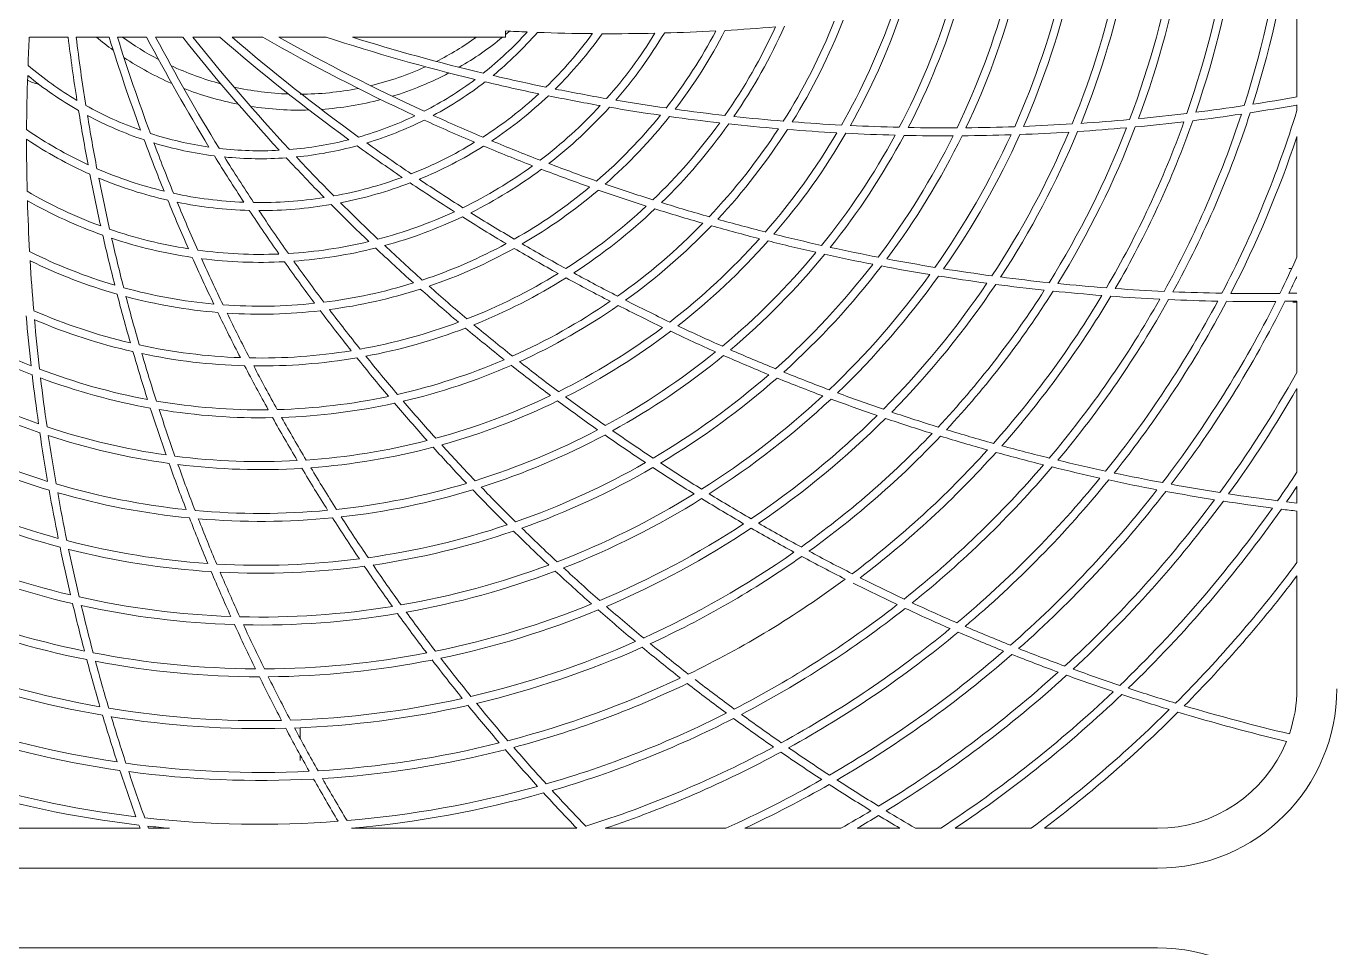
# Model space of a CAD drawing. Header units: millimetres. Extents: x -5096 to 255006, y -2833 to 77941.
# Drawn here: x 61779.4 to 62230.7, y 33199.1 to 33516.6 of the extents above; entities that cross this region are included whole.
import ezdxf

# ---------------------------------------------------------------- set-up
doc = ezdxf.new("R2010")
doc.units = ezdxf.units.MM
doc.layers.add('图框', color=7, linetype='Continuous', lineweight=0)

# ---------------------------------------------------------------- blocks, each defined once
blk = doc.blocks.new('A$C263F1397')
at = {"layer": '图框', "color": 7, "linetype": 'Continuous'}
for p, q in [((2.2588, 3.7033), (2.2588, 3.5181)), ((1.0259, 3.578), (0.987, 3.578)), ((1.0671, 3.578), (1.034, 3.578)), ((1.1047, 3.578), (1.0755, 3.578)), ((1.1408, 3.578), (1.1137, 3.578)), ((1.1781, 3.578), (1.151, 3.578)), ((1.2212, 3.578), (1.1904, 3.578)), ((1.2849, 3.578), (1.2374, 3.578)), ((1.4648, 3.578), (1.3112, 3.578)), ((1.4648, 3.5842), (1.4648, 3.578)), ((1.0833, 3.5568), (1.0824, 3.5564)), ((2.2588, 3.51), (2.2588, 3.5044)), ((2.2588, 3.4782), (2.2588, 3.3571)), ((2.2508, 3.346), (2.2538, 3.346)), ((2.2541, 3.328), (2.2547, 3.328)), ((2.2588, 3.336), (2.2579, 3.336)), ((2.2548, 3.312), (2.2588, 3.312)), ((2.2588, 3.3131), (2.2588, 3.2416)), ((2.2588, 3.2254), (2.2588, 3.1414)), ((2.2588, 3.168), (2.2587, 3.168)), ((2.2588, 3.16), (2.2587, 3.16)), ((2.2588, 3.127), (2.2588, 3.1104)), ((2.2588, 3.1024), (2.2588, 3.0507)), ((2.2588, 3.0374), (2.2588, 2.924)), ((1.2588, 2.8849), (1.2588, 2.8741)), ((1.2588, 2.8573), (1.2588, 2.852)), ((1.0981, 2.784), (0.9129, 2.784)), ((1.1275, 2.784), (1.1066, 2.784)), ((1.5362, 2.784), (1.3102, 2.784)), ((1.6857, 2.784), (1.5647, 2.784)), ((1.8013, 2.784), (1.7049, 2.784)), ((1.8604, 2.784), (1.8175, 2.784)), ((1.9014, 2.784), (1.8762, 2.784)), ((1.9921, 2.784), (1.9159, 2.784)), ((2.1188, 2.784), (2.0055, 2.784)), ((0.3188, 2.744), (2.1188, 2.744)), ((2.1188, 2.664), (0.3188, 2.664))]:
    blk.add_line(p, q, dxfattribs=at)
for centre, radius, start, end in [((1.2188, 3.824), 1.036, 342.3187, 353.0745), ((1.2188, 3.824), 1.044, 342.5363, 353.2957), ((1.2188, 3.824), 0.992, 341.0972, 351.8319), ((1.2188, 3.824), 0.984, 340.8703, 351.601), ((1.2188, 3.824), 0.932, 339.3553, 350.0575), ((1.2188, 3.824), 0.94, 339.5932, 350.3), ((1.2188, 3.824), 0.88, 337.7604, 348.4305), ((1.2188, 3.824), 0.888, 338.0116, 348.6869), ((1.2188, 3.824), 0.828, 336.0695, 346.7028), ((1.2188, 3.824), 0.836, 336.3366, 346.976), ((1.2188, 3.824), 0.776, 334.2614, 344.8525), ((1.2188, 3.824), 0.784, 334.5482, 345.1462), ((1.2188, 3.824), 0.724, 332.3088, 342.8507), ((1.2188, 3.824), 0.732, 332.62, 343.1699), ((1.2188, 3.824), 0.62, 327.8122, 338.2261), ((1.2188, 3.824), 0.628, 328.1933, 338.6188), ((1.2188, 3.824), 0.672, 330.1756, 340.6592), ((1.2188, 3.824), 0.68, 330.5174, 341.0107), ((2.9842, 3.4729), 2, 176.9859, 177.7985), ((3.0188, 3.824), 2.008, 187.037, 188.8641), ((3.0188, 3.824), 2, 187.0653, 189.0485), ((1.258, 3.8248), 0.32, 230.4663, 234.2761), ((2.9842, 4.1752), 2.008, 197.301, 200.1141), ((2.9842, 4.1752), 2, 197.3724, 200.2985), ((1.258, 3.8248), 0.304, 234.2763, 242.2755), ((2.8818, 4.5129), 2.008, 207.746, 211.3641), ((2.8818, 4.5129), 2, 207.8667, 211.5485), ((2.7155, 4.8241), 2.008, 218.3549, 222.6141), ((2.7155, 4.8241), 2, 218.5366, 222.7985), ((2.4916, 5.0968), 2.008, 229.1453, 233.8641), ((2.4916, 5.0968), 2, 229.4114, 234.0485), ((2.2188, 5.3207), 2.008, 240.2099, 245.1141), ((2.2188, 5.3207), 2, 240.6132, 245.2985), ((1.9076, 5.487), 2.008, 251.9319, 256.3641), ((1.9076, 5.487), 2, 252.6484, 256.5485), ((1.258, 3.8248), 0.304, 296.889, 305.7237), ((1.258, 3.8248), 0.32, 300.0428, 309.5337), ((1.2188, 3.824), 0.36, 308.3945, 318.0088), ((1.2188, 3.824), 0.368, 309.3716, 319.0372), ((1.57, 5.5895), 2.008, 266.9979, 267.6141), ((1.258, 3.8248), 0.32, 310.2595, 311.1838), ((1.57, 5.5895), 2.008, 267.9088, 269.4837), ((1.2188, 3.824), 0.412, 314.0492, 323.942), ((1.2188, 3.824), 0.42, 314.7955, 324.7219), ((1.5126, 3.5703), 0.04, 14.9756, 16.3528), ((1.57, 5.5895), 2.008, 269.7634, 271.2749), ((1.2188, 3.824), 0.464, 318.4683, 328.5507), ((1.2188, 3.824), 0.472, 319.0693, 329.1757), ((1.57, 5.5895), 2.008, 271.5457, 273.0183), ((1.2188, 3.824), 0.516, 322.0857, 332.3072), ((1.2188, 3.824), 0.524, 322.5884, 332.8282), ((1.2188, 3.824), 0.568, 325.1492, 335.4778), ((1.57, 5.5895), 2.008, 273.2834, 274.7307), ((1.2188, 3.824), 0.576, 325.582, 335.9249), ((1.258, 3.8248), 0.32, 236.6233, 246.3967), ((2.9842, 3.4729), 2, 178.0888, 179.6435), ((1.2188, 3.824), 0.368, 230.6234, 240.2872), ((1.2188, 3.824), 0.36, 229.6445, 239.2588), ((1.258, 3.8248), 0.304, 244.907, 254.9284), ((1.258, 3.8248), 0.304, 283.5827, 294.5768), ((1.258, 3.8248), 0.32, 286.9249, 297.9535), ((1.9076, 5.487), 2, 256.8386, 258.3935), ((1.0035, 3.5703), 0.04, 242.8186, 259.7114), ((1.258, 3.8248), 0.32, 248.7153, 258.904), ((1.258, 3.8248), 0.304, 257.4952, 267.9319), ((1.258, 3.8248), 0.304, 270.1508, 281.183), ((1.2188, 3.824), 0.36, 297.1445, 306.7588), ((1.2188, 3.824), 0.368, 298.1216, 307.7872), ((1.9076, 5.487), 2.008, 256.6588, 258.2337), ((1.9076, 5.487), 2, 258.6703, 260.169), ((1.258, 3.8248), 0.32, 273.9412, 284.771), ((1.2188, 3.824), 0.412, 302.7992, 312.692), ((1.2188, 3.824), 0.42, 303.5455, 313.4719), ((1.9076, 5.487), 2.008, 258.5134, 260.0249), ((1.9076, 5.487), 2, 260.4379, 261.9018), ((1.9076, 5.487), 2, 278.8312, 280.1127), ((3.0188, 3.824), 2.008, 189.1588, 190.7337), ((1.2188, 3.824), 0.36, 240.8945, 250.5088), ((1.2188, 3.824), 0.368, 241.8735, 251.5372), ((3.0188, 3.824), 2, 189.3388, 190.8935), ((1.258, 3.8248), 0.32, 261.1775, 271.7243), ((1.2188, 3.824), 0.36, 285.8945, 295.5088), ((2.2188, 5.3207), 2, 245.5886, 247.1435), ((1.2188, 3.824), 0.464, 307.2183, 317.3007), ((1.2188, 3.824), 0.472, 307.8193, 317.9257), ((1.2188, 3.824), 0.516, 310.8357, 321.0571), ((1.2188, 3.824), 0.524, 311.3384, 321.5782), ((1.9076, 5.487), 2.008, 260.2957, 261.7683), ((1.9076, 5.487), 2.008, 262.0334, 263.4807), ((1.9076, 5.487), 2, 262.1656, 263.6067), ((1.9076, 5.487), 2, 263.8672, 265.293), ((1.9076, 5.487), 2, 275.5139, 276.9161), ((1.2188, 3.824), 1.036, 331.0687, 341.8245), ((1.2188, 3.824), 1.044, 331.2863, 342.0457), ((1.9076, 5.487), 2.008, 277.0583, 278.4619), ((1.9076, 5.487), 2, 277.1713, 278.5756), ((1.2188, 3.824), 1.088, 332.4608, 342.9174), ((1.9076, 5.487), 2.008, 278.7173, 280.072), ((1.2188, 3.824), 0.412, 235.2992, 245.192), ((1.2188, 3.824), 0.368, 286.8716, 296.5372), ((2.2188, 5.3207), 2.008, 245.4088, 246.9837), ((1.2188, 3.824), 0.568, 313.8992, 324.2277), ((1.2188, 3.824), 0.576, 314.332, 324.6749), ((1.2188, 3.824), 0.62, 316.5622, 326.976), ((1.2188, 3.824), 0.628, 316.9433, 327.3688), ((1.9076, 5.487), 2.008, 263.7421, 265.1722), ((1.9076, 5.487), 2.008, 265.4311, 266.8495), ((1.9076, 5.487), 2, 265.5512, 266.9667), ((1.9076, 5.487), 2, 267.2233, 268.6318), ((1.9076, 5.487), 2, 268.8875, 270.2916), ((1.9076, 5.487), 2, 270.5466, 271.9482), ((1.9076, 5.487), 2, 272.2029, 273.6036), ((1.2188, 3.824), 0.932, 328.1053, 338.8075), ((1.2188, 3.824), 0.94, 328.3432, 339.05), ((1.9076, 5.487), 2.008, 273.7463, 275.147), ((1.9076, 5.487), 2, 273.8582, 275.2591), ((1.2188, 3.824), 0.984, 329.6203, 340.351), ((1.2188, 3.824), 0.992, 329.8472, 340.5819), ((1.9076, 5.487), 2.008, 275.4017, 276.8033), ((2.9842, 3.4729), 2, 179.9205, 181.419), ((1.2188, 3.824), 0.42, 236.0466, 245.9719), ((2.9842, 4.1752), 2.008, 200.4088, 201.9837), ((1.2188, 3.824), 0.36, 252.1445, 261.7588), ((2.9842, 4.1752), 2, 200.5886, 202.1435), ((1.2188, 3.824), 0.368, 253.1216, 262.7872), ((1.2188, 3.824), 0.36, 274.6445, 284.2588), ((2.4916, 5.0968), 2, 234.3386, 235.8935), ((1.2188, 3.824), 0.412, 291.5492, 301.442), ((2.2188, 5.3207), 2, 247.4203, 248.919), ((1.2188, 3.824), 0.672, 318.9256, 329.4092), ((1.2188, 3.824), 0.68, 319.2674, 329.7607), ((1.2188, 3.824), 0.724, 321.0588, 331.6006), ((1.2188, 3.824), 0.732, 321.37, 331.9199), ((1.9076, 5.487), 2.008, 267.1066, 268.5172), ((1.2188, 3.824), 0.776, 323.0114, 333.6025), ((1.2188, 3.824), 0.784, 323.2982, 333.8962), ((1.9076, 5.487), 2.008, 268.7731, 270.1785), ((1.2188, 3.824), 0.828, 324.8195, 335.4528), ((1.2188, 3.824), 0.836, 325.0866, 335.726), ((1.9076, 5.4909), 2.0119, 270.4354, 271.8349), ((1.2188, 3.824), 0.88, 326.5104, 337.1805), ((1.2188, 3.824), 0.888, 326.7616, 337.4369), ((1.9076, 5.487), 2.008, 272.0908, 273.4917), ((1.2188, 3.824), 1.096, 332.6705, 341.6053), ((2.8818, 4.5129), 2.008, 211.6588, 213.2337), ((1.2188, 3.824), 0.36, 263.3945, 273.0088), ((1.2188, 3.824), 0.368, 275.6216, 285.2872), ((2.4916, 5.0968), 2.008, 234.1588, 235.7337), ((1.2188, 3.824), 0.42, 292.2955, 302.2219), ((2.2188, 5.3207), 2.008, 247.2634, 248.7749), ((1.2188, 3.824), 0.412, 246.5492, 256.442), ((2.8818, 4.5129), 2, 211.8386, 213.3935), ((1.2188, 3.824), 0.368, 264.3716, 274.0372), ((2.7155, 4.8241), 2.008, 222.9088, 224.4837), ((2.7155, 4.8241), 2, 223.0886, 224.6435), ((1.2188, 3.824), 0.464, 295.9683, 306.0507), ((1.2188, 3.824), 0.472, 296.5693, 306.6757), ((2.2188, 5.3207), 2.008, 249.0457, 250.5183), ((2.2188, 5.3207), 2, 249.1879, 250.6518), ((3.0188, 3.824), 2.008, 191.0134, 192.5249), ((1.2188, 3.824), 0.42, 247.2959, 257.2219), ((3.0188, 3.824), 2, 191.1704, 192.669), ((1.2188, 3.824), 0.412, 280.2992, 290.192), ((2.4916, 5.0968), 2, 236.1703, 237.669), ((1.2188, 3.824), 0.464, 239.7183, 249.8007), ((1.2188, 3.824), 0.412, 257.7992, 267.692), ((1.2188, 3.824), 0.42, 281.0455, 290.9719), ((2.4916, 5.0968), 2.008, 236.0134, 237.5249), ((1.2188, 3.824), 0.516, 299.5857, 309.8071), ((1.2188, 3.824), 0.524, 300.0884, 310.3282), ((2.2188, 5.3207), 2.008, 250.7834, 252.2307), ((2.2188, 5.3207), 2, 250.9156, 252.3567), ((1.2188, 3.824), 0.472, 240.3194, 250.4257), ((2.9842, 3.4729), 2, 181.6879, 183.1518), ((2.9842, 4.1752), 2.008, 202.2634, 203.7749), ((1.2188, 3.824), 0.42, 258.5455, 268.4719), ((2.9842, 4.1752), 2, 202.4203, 203.919), ((1.2188, 3.824), 0.412, 269.0492, 278.942), ((1.2188, 3.824), 0.42, 269.7955, 279.7219), ((2.7155, 4.8241), 2.008, 224.7634, 226.2749), ((2.7155, 4.8241), 2, 224.9203, 226.419), ((1.2188, 3.824), 0.568, 302.6492, 312.9776), ((2.2188, 5.3207), 2, 252.6172, 254.043), ((2.8818, 4.5129), 2.008, 213.5134, 215.0249), ((2.8818, 4.5129), 2, 213.6703, 215.169), ((1.2188, 3.824), 0.464, 284.7183, 294.8005), ((1.2188, 3.824), 0.472, 285.3193, 295.4257), ((2.4916, 5.0968), 2.008, 237.7957, 239.2682), ((2.4916, 5.0968), 2, 237.9379, 239.4018), ((1.2188, 3.824), 0.576, 303.082, 313.4249), ((2.2188, 5.3207), 2.008, 252.4921, 253.9222), ((2.2188, 5.3207), 2, 254.3012, 255.7167), ((1.2188, 3.824), 0.464, 250.9683, 261.0507), ((1.2188, 3.824), 0.62, 305.3122, 315.7259), ((1.2188, 3.824), 0.628, 305.6933, 316.1188), ((2.2188, 5.3207), 2.008, 254.1811, 255.5995), ((2.2188, 5.3207), 2, 255.9733, 257.3818), ((3.0188, 3.824), 2.008, 192.7957, 194.2683), ((3.0188, 3.824), 2, 192.9379, 194.4018), ((1.2188, 3.824), 0.472, 251.5693, 261.6757), ((1.2188, 3.824), 0.464, 273.4683, 283.5507), ((1.2188, 3.824), 0.472, 274.0693, 284.1757), ((2.7155, 4.8241), 2.008, 226.5457, 228.0183), ((2.7155, 4.8241), 2, 226.6879, 228.1518), ((1.2188, 3.824), 0.516, 288.3357, 298.5567), ((2.4916, 5.0968), 2, 239.6656, 241.1067), ((1.2188, 3.824), 0.672, 307.6756, 318.1591), ((1.2188, 3.824), 0.68, 308.0174, 318.5107), ((2.2188, 5.3207), 2.008, 255.8566, 257.2672), ((2.2188, 5.3207), 2, 257.6375, 259.0416), ((1.2188, 3.824), 0.516, 243.3357, 253.5571), ((2.9842, 3.4729), 2, 183.4156, 184.8567), ((1.2188, 3.824), 0.524, 243.8384, 254.0782), ((2.9842, 4.1752), 2.008, 204.0457, 205.5183), ((1.2188, 3.824), 0.464, 262.2183, 272.3004), ((2.9842, 4.1752), 2, 204.1879, 205.6518), ((1.2188, 3.824), 0.472, 262.8193, 272.9257), ((2.8818, 4.5129), 2, 215.4379, 216.9018), ((1.2188, 3.824), 0.524, 288.8384, 299.0782), ((2.4916, 5.0968), 2.008, 239.5334, 240.9806), ((1.2188, 3.824), 0.724, 309.8088, 320.3506), ((1.2188, 3.824), 0.732, 310.12, 320.6699), ((2.2188, 5.3207), 2.008, 257.5231, 258.9285), ((2.2188, 5.3207), 2, 259.2966, 260.6982), ((1.2188, 3.824), 1.14, 333.8052, 335.8225), ((2.8818, 4.5129), 2.008, 215.2957, 216.7682), ((1.2188, 3.824), 0.568, 291.3992, 301.7274), ((2.4916, 5.0968), 2, 241.3672, 242.793), ((1.2188, 3.824), 0.776, 311.7614, 322.3524), ((1.2188, 3.824), 0.784, 312.0482, 322.6462), ((2.2188, 5.3207), 2.008, 259.1837, 260.586), ((2.2188, 5.3207), 2, 260.9529, 262.3536), ((1.2188, 3.824), 0.516, 277.0857, 287.3071), ((2.7155, 4.8241), 2, 228.4156, 229.8567), ((1.2188, 3.824), 0.576, 291.832, 302.1749), ((2.4916, 5.0968), 2.008, 241.2421, 242.6722), ((1.2188, 3.824), 0.828, 313.5695, 324.2028), ((1.2188, 3.824), 0.836, 313.8366, 324.476), ((1.2188, 3.824), 0.88, 315.2604, 325.9305), ((1.2188, 3.824), 0.888, 315.5116, 326.1869), ((2.2188, 5.3207), 2.008, 260.8408, 262.2417), ((2.2188, 5.3207), 2.008, 262.4963, 263.897), ((2.2188, 5.3207), 2, 262.6082, 264.0091), ((2.2188, 5.3207), 2, 264.2639, 265.6661), ((1.2188, 3.824), 1.148, 334.0083, 334.9479), ((3.0188, 3.824), 2.008, 194.5334, 195.9807), ((1.2188, 3.824), 0.516, 254.5857, 264.8071), ((1.2188, 3.824), 0.524, 255.0884, 265.3282), ((3.0188, 3.824), 2, 194.6656, 196.1067), ((1.2188, 3.824), 0.524, 277.5884, 287.8282), ((2.7155, 4.8241), 2.008, 228.2834, 229.7306), ((2.4916, 5.0968), 2, 243.0512, 244.4667), ((1.2188, 3.824), 0.932, 316.8553, 327.5575), ((1.2188, 3.824), 0.94, 317.0932, 327.8), ((1.2188, 3.824), 0.984, 318.3703, 329.101), ((1.2188, 3.824), 0.992, 318.5972, 329.3319), ((1.2188, 3.824), 1.036, 319.8187, 330.5745), ((2.2188, 5.3207), 2.008, 264.1517, 265.5533), ((1.2188, 3.824), 1.044, 320.0363, 330.7957), ((2.2188, 5.3207), 2.008, 265.8083, 267.2119), ((2.2188, 5.3207), 2, 265.9213, 267.3256), ((2.2188, 5.3207), 2.008, 267.4673, 268.8735), ((2.2188, 5.3207), 2, 267.5812, 268.9886), ((2.2188, 5.3207), 2, 269.2448, 270.6559), ((2.2188, 5.3207), 2, 270.9128, 271.1452), ((1.2188, 3.824), 0.568, 246.3992, 256.7277), ((2.9842, 4.1752), 2.008, 205.7834, 207.2307), ((1.2188, 3.824), 0.516, 265.8357, 276.0567), ((1.2188, 3.824), 0.524, 266.3384, 276.5782), ((2.9842, 4.1752), 2, 205.9156, 207.3567), ((2.8818, 4.5129), 2.008, 217.0334, 218.4806), ((2.8818, 4.5129), 2, 217.1656, 218.6067), ((1.2188, 3.824), 0.62, 294.0622, 304.4757), ((1.2188, 3.824), 0.628, 294.4433, 304.8688), ((2.4916, 5.0968), 2.008, 242.9311, 244.3495), ((1.2188, 3.824), 1.088, 321.2108, 331.9892), ((1.2188, 3.824), 1.096, 321.4205, 332.2022), ((1.2188, 3.824), 1.14, 322.5552, 333.3539), ((1.2188, 3.824), 1.148, 322.7583, 333.5599), ((2.2188, 5.3207), 2.008, 269.1295, 270.5392), ((2.2188, 5.3207), 2.008, 270.7959, 271.1407), ((1.2188, 3.824), 0.628, 238.1933, 248.6188), ((1.2188, 3.824), 0.62, 237.8122, 248.2261), ((2.9842, 3.4729), 2.008, 184.9921, 186.4222), ((2.9842, 3.4729), 2, 185.1172, 186.543), ((1.2188, 3.824), 0.576, 246.832, 257.1749), ((1.2188, 3.824), 0.568, 280.1492, 290.4776), ((2.7155, 4.8241), 2, 230.1172, 231.543), ((2.4916, 5.0968), 2, 244.7233, 246.1318), ((1.2188, 3.824), 0.576, 280.582, 290.9249), ((2.7155, 4.8241), 2.008, 229.9921, 231.4222), ((1.2188, 3.824), 0.672, 296.4256, 306.909), ((1.2188, 3.824), 0.68, 296.7674, 307.2607), ((2.4916, 5.0968), 2.008, 244.6066, 246.0172), ((3.0188, 3.824), 2.008, 196.2421, 197.6722), ((1.2188, 3.824), 0.568, 257.6492, 267.9776), ((1.2188, 3.824), 0.568, 268.8992, 279.2273), ((1.2188, 3.824), 0.724, 298.5588, 309.1004), ((2.4916, 5.0968), 2, 246.3875, 247.7916), ((1.2188, 3.824), 0.576, 258.082, 268.4249), ((3.0188, 3.824), 2, 196.3672, 197.793), ((2.9842, 4.1752), 2.008, 207.4921, 208.9222), ((1.2188, 3.824), 0.576, 269.332, 279.6749), ((2.9842, 4.1752), 2, 207.6172, 209.043), ((2.8818, 4.5129), 2.008, 218.7421, 220.1722), ((2.8818, 4.5129), 2, 218.8672, 220.293), ((1.2188, 3.824), 0.62, 282.8122, 293.2259), ((1.2188, 3.824), 0.628, 283.1933, 293.6188), ((2.7155, 4.8241), 2.008, 231.6811, 233.0995), ((2.7155, 4.8241), 2, 231.8012, 233.2167), ((1.2188, 3.824), 0.732, 298.87, 309.4199), ((2.4916, 5.0968), 2.008, 246.2731, 247.6785), ((1.2188, 3.824), 0.672, 240.1756, 250.6592), ((2.9842, 3.4729), 2.008, 186.6811, 188.0995), ((1.2188, 3.824), 0.62, 249.0622, 259.476), ((2.9842, 3.4729), 2, 186.8012, 188.2167), ((1.2188, 3.824), 0.628, 249.4433, 259.8688), ((1.2188, 3.824), 0.776, 300.5114, 311.1023), ((1.2188, 3.824), 0.784, 300.7982, 311.3962), ((2.4916, 5.0968), 2.008, 247.9337, 249.336), ((2.4916, 5.0968), 2, 248.0466, 249.4482), ((1.2188, 3.824), 1.192, 323.8591, 330.7485), ((1.2188, 3.824), 0.68, 240.5174, 251.0107), ((1.2188, 3.824), 1.2, 324.0564, 330.0736), ((1.2188, 3.824), 0.62, 260.3122, 270.726), ((1.2188, 3.824), 0.62, 271.5622, 281.9756), ((1.2188, 3.824), 0.628, 271.9433, 282.3688), ((2.8818, 4.5129), 2.008, 220.4311, 221.8495), ((2.8818, 4.5129), 2, 220.5512, 221.9667), ((1.2188, 3.824), 0.672, 285.1756, 295.6591), ((1.2188, 3.824), 0.68, 285.5174, 296.0107), ((2.7155, 4.8241), 2.008, 233.3566, 234.7672), ((2.7155, 4.8241), 2, 233.4733, 234.8818), ((1.2188, 3.824), 0.828, 302.3195, 312.9527), ((1.2188, 3.824), 0.836, 302.5866, 313.226), ((2.4916, 5.0968), 2.008, 249.5908, 250.9916), ((2.4916, 5.0968), 2, 249.7029, 251.1036), ((3.0188, 3.824), 2.008, 197.9311, 199.3495), ((1.2188, 3.824), 0.628, 260.6933, 271.1188), ((3.0188, 3.824), 2, 198.0512, 199.4667), ((2.9842, 4.1752), 2.008, 209.1811, 210.5995), ((2.9842, 4.1752), 2, 209.3012, 210.7167), ((1.2188, 3.824), 0.88, 304.0104, 314.6805), ((1.2188, 3.824), 0.888, 304.2616, 314.9369), ((2.4916, 5.0968), 2.008, 251.2463, 252.647), ((2.4916, 5.0968), 2, 251.3582, 252.7591), ((1.2188, 3.824), 0.724, 242.3088, 252.8506), ((1.2188, 3.824), 0.672, 251.4256, 261.9092), ((1.2188, 3.824), 0.724, 287.3088, 297.8505), ((2.7155, 4.8241), 2, 235.1375, 236.5416), ((2.4916, 5.0968), 2, 253.0139, 254.4161), ((1.2188, 3.824), 0.732, 242.62, 253.1699), ((2.9842, 3.4729), 2.008, 188.3566, 189.7672), ((2.9842, 3.4729), 2, 188.4733, 189.8818), ((1.2188, 3.824), 0.68, 251.7674, 262.2607), ((1.2188, 3.824), 0.672, 273.9256, 284.4089), ((1.2188, 3.824), 0.732, 287.62, 298.1699), ((2.7155, 4.8241), 2.008, 235.0231, 236.4285), ((1.2188, 3.824), 0.932, 305.6053, 316.3075), ((1.2188, 3.824), 0.94, 305.8432, 316.55), ((2.4916, 5.0968), 2.008, 252.9017, 254.3033), ((1.2188, 3.824), 0.672, 262.6756, 273.1592), ((1.2188, 3.824), 0.68, 274.2674, 284.7607), ((2.8818, 4.5129), 2.008, 222.1066, 223.5172), ((2.8818, 4.5129), 2, 222.2233, 223.6318), ((1.2188, 3.824), 0.984, 307.1203, 317.851), ((1.2188, 3.824), 0.992, 307.3472, 318.0819), ((2.4916, 5.0968), 2.008, 254.5583, 255.9619), ((2.4916, 5.0968), 2, 254.6713, 256.0756), ((3.0188, 3.824), 2.008, 199.6066, 201.0172), ((3.0188, 3.824), 2, 199.7233, 201.1318), ((1.2188, 3.824), 0.68, 263.0174, 273.5107), ((2.9842, 4.1752), 2.008, 210.8566, 212.2672), ((2.9842, 4.1752), 2, 210.9733, 212.3818), ((1.2188, 3.824), 0.776, 289.2614, 299.8523), ((1.2188, 3.824), 0.784, 289.5482, 300.1462), ((2.7155, 4.8241), 2.008, 236.6837, 238.086), ((2.7155, 4.8241), 2, 236.7966, 238.1982), ((1.2188, 3.824), 1.036, 308.5687, 319.3245), ((1.2188, 3.824), 1.044, 308.7863, 319.5457), ((2.4916, 5.0968), 2.008, 256.2173, 257.6235), ((2.4916, 5.0968), 2, 256.3312, 257.7386), ((1.2188, 3.824), 0.724, 276.0588, 286.6005), ((1.2188, 3.824), 1.088, 309.9608, 320.7392), ((1.2188, 3.824), 1.096, 310.1705, 320.9522), ((2.4916, 5.0968), 2.008, 257.8795, 259.2892), ((2.4916, 5.0968), 2, 257.9948, 259.4059), ((1.2188, 3.824), 1.244, 325.1282, 326.7215), ((1.2188, 3.824), 0.776, 244.2614, 254.8525), ((2.9842, 3.4729), 2.008, 190.0231, 191.4285), ((1.2188, 3.824), 0.724, 253.5588, 264.1006), ((1.2188, 3.824), 0.732, 253.87, 264.4199), ((2.9842, 3.4729), 2, 190.1375, 191.5416), ((1.2188, 3.824), 0.732, 276.37, 286.9199), ((2.8818, 4.5129), 2.008, 223.7731, 225.1785), ((2.8818, 4.5129), 2, 223.8875, 225.2916), ((1.2188, 3.824), 0.828, 291.0695, 301.7028), ((2.7155, 4.8241), 2, 238.4529, 239.8536), ((1.2188, 3.824), 1.14, 311.3052, 322.1039), ((1.2188, 3.824), 1.148, 311.5083, 322.3099), ((2.4916, 5.0968), 2.008, 259.5459, 260.9598), ((2.4916, 5.0968), 2, 259.6628, 261.0783), ((2.4916, 5.0968), 2, 261.3361, 262.7565), ((1.2188, 3.824), 1.252, 325.3208, 326.1677), ((1.2188, 3.824), 0.784, 244.5482, 255.1462), ((1.2188, 3.824), 0.836, 291.3366, 301.976), ((2.7155, 4.8241), 2.008, 238.3408, 239.7416), ((1.2188, 3.824), 1.192, 312.6091, 323.426), ((1.2188, 3.824), 1.2, 312.8064, 323.6261), ((1.2188, 3.824), 1.244, 313.8782, 324.7118), ((1.2188, 3.824), 1.252, 314.0708, 324.9067), ((2.4916, 5.0968), 2.008, 261.2173, 262.636), ((2.4916, 5.0968), 2.008, 262.8945, 263.3426), ((2.4916, 5.0968), 2, 263.0153, 263.3158), ((3.0188, 3.824), 2.008, 201.2731, 202.6785), ((1.2188, 3.824), 0.724, 264.8088, 275.3506), ((1.2188, 3.824), 0.732, 265.12, 275.6699), ((3.0188, 3.824), 2, 201.3875, 202.7916), ((2.9842, 4.1752), 2.008, 212.5231, 213.9285), ((2.9842, 4.1752), 2, 212.6375, 214.0416), ((1.2188, 3.824), 0.776, 278.0114, 288.6023), ((1.2188, 3.824), 0.784, 278.2982, 288.8962), ((2.8818, 4.5129), 2.008, 225.4337, 226.836), ((2.8818, 4.5129), 2, 225.5466, 226.9482), ((1.2188, 3.824), 0.88, 292.7604, 303.4305), ((1.2188, 3.824), 0.888, 293.0116, 303.6869), ((2.7155, 4.8241), 2.008, 239.9963, 241.397), ((2.7155, 4.8241), 2, 240.1082, 241.5091), ((1.2188, 3.824), 0.828, 246.0695, 256.7028), ((2.9842, 3.4729), 2.008, 191.6837, 193.086), ((1.2188, 3.824), 0.776, 255.5114, 266.1025), ((1.2188, 3.824), 0.784, 255.7982, 266.3962), ((2.9842, 3.4729), 2, 191.7966, 193.1982), ((1.2188, 3.824), 0.836, 246.3366, 256.976), ((1.2188, 3.824), 0.776, 266.7614, 277.3524), ((1.2188, 3.824), 0.932, 294.3553, 305.0575), ((1.2188, 3.824), 0.94, 294.5932, 305.3), ((2.7155, 4.8241), 2.008, 241.6517, 243.0533), ((2.7155, 4.8241), 2, 241.7639, 243.1661), ((3.0188, 3.824), 2.008, 202.9337, 204.336), ((1.2188, 3.824), 0.784, 267.0482, 277.6462), ((3.0188, 3.824), 2, 203.0466, 204.4482), ((2.9842, 4.1752), 2.008, 214.1837, 215.586), ((2.9842, 4.1752), 2, 214.2966, 215.6982), ((1.2188, 3.824), 0.828, 279.8195, 290.4528), ((1.2188, 3.824), 0.836, 280.0866, 290.726), ((2.8818, 4.5129), 2.008, 227.0908, 228.4916), ((2.8818, 4.5129), 2, 227.2029, 228.6036), ((1.2188, 3.824), 1.296, 315.1178, 323.3665), ((1.2188, 3.824), 0.984, 295.8703, 306.601), ((2.7155, 4.8241), 2.008, 243.3083, 244.7119), ((2.7155, 4.8241), 2, 243.4213, 244.8256), ((1.2188, 3.824), 1.304, 315.3061, 322.8964), ((1.2188, 3.824), 0.828, 257.3195, 267.9528), ((1.2188, 3.824), 0.88, 247.7604, 258.4305), ((1.2188, 3.824), 0.888, 248.0116, 258.6869), ((2.9842, 3.4729), 2.008, 193.3408, 194.7417), ((2.9842, 3.4729), 2, 193.4529, 194.8536), ((1.2188, 3.824), 0.836, 257.5866, 268.226), ((1.2188, 3.824), 0.828, 268.5695, 279.2028), ((1.2188, 3.824), 0.836, 268.8366, 279.476), ((2.9842, 4.1752), 2.008, 215.8408, 217.2417), ((2.9842, 4.1752), 2, 215.9529, 217.3536), ((1.2188, 3.824), 0.88, 281.5104, 292.1805), ((1.2188, 3.824), 0.888, 281.7616, 292.4369), ((2.8818, 4.5129), 2.008, 228.7463, 230.147), ((2.8818, 4.5129), 2, 228.8582, 230.2591), ((1.2188, 3.824), 1.036, 297.3187, 308.0745), ((1.2188, 3.824), 1.044, 297.5363, 308.2957), ((2.7155, 4.8241), 2.008, 244.9673, 246.3735), ((2.7155, 4.8241), 2, 245.0812, 246.4886), ((3.0188, 3.824), 2.008, 204.5908, 205.9917), ((3.0188, 3.824), 2, 204.7029, 206.1036), ((2.7155, 4.8241), 2, 246.7448, 248.1559), ((1.2188, 3.824), 1.088, 298.7108, 309.4892), ((1.2188, 3.824), 1.096, 298.9205, 309.7022), ((2.7155, 4.8241), 2.008, 246.6295, 248.0392), ((1.2188, 3.824), 0.88, 259.0104, 269.6805), ((1.2188, 3.824), 0.88, 270.2604, 280.9305), ((1.2188, 3.824), 0.932, 283.1053, 293.8075), ((1.2188, 3.824), 0.94, 283.3432, 294.05), ((2.8818, 4.5129), 2.008, 230.4017, 231.8033), ((2.8818, 4.5129), 2, 230.5139, 231.9161), ((1.2188, 3.824), 1.14, 300.0552, 310.8539), ((2.7155, 4.8241), 2, 248.4128, 249.8283), ((1.2188, 3.824), 0.932, 249.3553, 260.0575), ((2.9842, 3.4729), 2.008, 194.9963, 196.397), ((1.2188, 3.824), 0.888, 259.2616, 269.9369), ((2.9842, 3.4729), 2, 195.1082, 196.5091), ((1.2188, 3.824), 0.888, 270.5116, 281.1869), ((2.9842, 4.1752), 2.008, 217.4963, 218.897), ((2.9842, 4.1752), 2, 217.6082, 219.0091), ((1.2188, 3.824), 1.148, 300.2583, 311.0599), ((2.7155, 4.8241), 2.008, 248.2959, 249.7098), ((1.2188, 3.824), 0.94, 249.5932, 260.3), ((3.0188, 3.824), 2.008, 206.2463, 207.647), ((3.0188, 3.824), 2, 206.3582, 207.7591), ((1.2188, 3.824), 0.984, 284.6203, 295.351), ((2.8818, 4.5129), 2, 232.1713, 233.5756), ((1.2188, 3.824), 1.192, 301.3591, 312.176), ((1.2188, 3.824), 1.2, 301.5564, 312.3761), ((2.7155, 4.8241), 2.008, 249.9673, 251.386), ((2.7155, 4.8241), 2, 250.0861, 251.5065), ((1.2188, 3.824), 0.992, 284.8472, 295.5819), ((2.8818, 4.5129), 2.008, 232.0583, 233.4619), ((1.2188, 3.824), 1.244, 303.2785, 313.4618), ((2.7155, 4.8241), 2, 251.7653, 253.1913), ((2.1188, 2.924), 0.18, 270, 0), ((2.1188, 2.924), 0.14, 341.0958, 0), ((1.2188, 3.824), 0.932, 271.8553, 282.5575), ((1.2188, 3.824), 0.94, 272.0932, 282.8), ((2.9842, 4.1752), 2.008, 219.1517, 220.5533), ((2.9842, 4.1752), 2, 219.2639, 220.6661), ((1.2188, 3.824), 1.252, 303.8323, 313.6567), ((2.7155, 4.8241), 2.008, 251.6445, 253.0686), ((2.7155, 4.8241), 2, 253.4512, 256.5794), ((1.2188, 3.824), 0.984, 250.8703, 261.601), ((2.9842, 3.4729), 2.008, 196.6517, 198.0533), ((1.2188, 3.824), 0.932, 260.6053, 271.3075), ((1.2188, 3.824), 0.94, 260.8432, 271.55), ((2.9842, 3.4729), 2, 196.7639, 198.1661), ((1.2188, 3.824), 1.036, 286.0687, 296.8245), ((1.2188, 3.824), 1.044, 286.2863, 297.0457), ((2.8818, 4.5129), 2.008, 233.7173, 235.1235), ((2.8818, 4.5129), 2, 233.8312, 235.2386), ((1.2188, 3.824), 1.296, 306.6335, 314.7164), ((1.2188, 3.824), 1.304, 307.1036, 314.9069), ((2.7155, 4.8241), 2.008, 253.3281, 256.5506), ((1.2188, 3.824), 0.992, 251.0972, 261.8319), ((3.0188, 3.824), 2.008, 207.9017, 209.3033), ((3.0188, 3.824), 2, 208.0139, 209.4161), ((1.2188, 3.824), 0.984, 273.3703, 284.101), ((2.1188, 2.924), 0.14, 270, 337.7956), ((1.2188, 3.824), 0.992, 273.5972, 284.3319), ((2.9842, 4.1752), 2.008, 220.8083, 222.2119), ((2.9842, 4.1752), 2, 220.9213, 222.3256), ((1.2188, 3.824), 1.088, 287.4608, 298.2392), ((1.2188, 3.824), 1.096, 288.3947, 298.4522), ((2.8818, 4.5129), 2.008, 235.3795, 236.7892), ((2.8818, 4.5129), 2, 235.4948, 236.9059), ((2.9842, 3.4729), 2.008, 198.3083, 199.7119), ((1.2188, 3.824), 0.984, 262.1203, 272.851), ((2.9842, 3.4729), 2, 198.4213, 199.8256), ((1.2188, 3.824), 0.992, 262.3472, 273.0819), ((1.2188, 3.824), 1.036, 252.3187, 263.0745), ((1.2188, 3.824), 1.044, 252.5363, 263.2957), ((3.0188, 3.824), 2.008, 209.5583, 210.9619), ((3.0188, 3.824), 2, 209.6713, 211.0756), ((1.2188, 3.824), 1.14, 294.1775, 299.6039), ((1.2188, 3.824), 1.148, 295.0521, 299.8099), ((2.8818, 4.5129), 2.008, 237.0459, 238.4598), ((2.8818, 4.5129), 2, 237.1628, 238.5783), ((1.2188, 3.824), 1.036, 274.8187, 285.5745), ((1.2188, 3.824), 1.044, 275.0194, 285.7957), ((2.9842, 4.1752), 2.008, 222.4673, 223.853), ((2.9842, 4.1752), 2, 222.5812, 223.9886), ((1.2188, 3.824), 1.192, 299.2515, 300.926), ((2.8818, 4.5129), 2, 238.8361, 239.816), ((1.2188, 3.824), 1.036, 263.5687, 274.3245), ((1.2188, 3.824), 1.2, 299.9264, 301.1261), ((2.8818, 4.5129), 2.008, 238.7173, 239.4258), ((2.9842, 3.4729), 2.008, 199.9673, 200.0626), ((2.9842, 3.4729), 2, 200.0812, 200.1463), ((1.2188, 3.824), 1.044, 263.7863, 264.9829), ((2.1188, 2.484), 0.18, 0, 90)]:
    blk.add_arc(centre, radius, start, end, dxfattribs=at)

msp = doc.modelspace()

# ---------------------------------------------------------------- block references
at = {"xscale": 343.2000000000116, "yscale": 343.1999999999971, "zscale": 343.2}
msp.add_blockref('A$C263F1397', (61441.76, 32284.82), dxfattribs=at)

doc.saveas('drawing.dxf')
